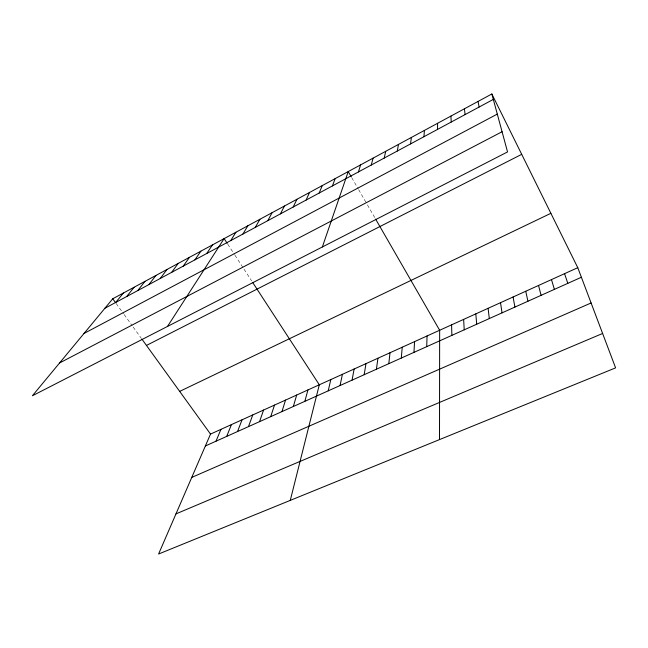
<?xml version="1.0" encoding="UTF-8"?>
<svg xmlns="http://www.w3.org/2000/svg" width="648" height="648" viewBox="0 0 648 648"><rect width="100%" height="100%" fill="white"/><g stroke="black" fill="none" stroke-linecap="round" stroke-linejoin="round"><path stroke-width="0.49" stroke-dasharray="3.24 2.43" d="M116.178 303.523L123.582 313.77M124.149 314.547L132.03 325.466M133.156 327.021L141.499 338.556M227.74 244.15L234.406 254.389M234.916 255.174L242.96 267.519M244.053 269.204L251.643 280.868M351.71 177.601L358.142 188.762M358.627 189.613L366.452 203.189M367.424 204.881L375.127 218.255"/><path stroke-width="0.97" d="M439.506 439.595L439.652 330.261L375.605 219.081M437.522 129.406L437.594 123.282M426.724 346.648L427.048 335.972M413.942 352.382L414.574 341.626M423.962 136.696L424.408 130.41M401.306 358.052L402.23 347.215M388.8 363.666L390.015 352.747M410.565 143.897L411.359 137.457M376.423 369.214L377.93 358.231M364.176 374.714L365.966 363.649M397.313 151.024L398.455 144.431M352.067 380.149L354.124 369.012M340.07 385.528L342.403 374.325M384.215 158.072L385.698 151.324M328.212 390.849L330.796 379.582M290.272 500.386L319.31 384.782L252.72 282.52M371.255 165.038L373.07 158.144M304.844 401.331L307.946 389.934M293.341 406.49L296.687 395.037M358.441 171.923L360.588 164.884M281.953 411.601L285.541 400.091M270.686 416.664L274.509 405.089M322.356 246.969L348.235 171.558L351.216 176.742M259.524 421.67L263.582 410.038M248.476 426.619L252.761 414.939M332.392 185.936L335.186 178.605M237.541 431.528L242.044 419.799M226.711 436.388L231.433 424.602M319.164 193.039L322.291 185.579M215.995 441.199L220.928 429.365M577.773 267.681L210.519 434.079L158.59 554.024L615.6 367.87L577.773 267.681L491.848 93.976L112.744 298.777L32.4 395.766L507.546 151.932L491.848 93.976M306.099 200.07L309.533 192.464M293.18 207.012L296.93 199.276M280.406 213.881L284.456 206.015M267.778 220.676L272.128 212.674M255.288 227.383L259.929 219.267M242.943 234.025L247.868 225.779M230.737 240.586L235.929 232.227M167.492 326.446L224.127 238.602L227.221 243.356M206.72 253.498L212.455 244.912M194.91 259.848L200.896 251.157M183.23 266.134L189.467 257.329M171.679 272.338L178.16 263.436M160.25 278.486L166.973 269.479M148.943 284.569L155.901 275.465M137.757 290.579L144.941 281.378M126.684 296.533L134.104 287.242M115.741 302.422L123.371 293.034M104.903 308.246L493.322 99.403M84.005 333.477L497.3 114.097M59.559 362.977L502.079 131.738M146.464 345.433L521.705 154.337M179.674 391.392L550.881 213.314M205.376 445.962L581.386 277.255M191.751 477.422L591.098 302.981M175.964 513.896L602.616 333.469M112.744 298.777L115.611 302.729M142.05 339.325L210.519 434.079M564.562 273.667L567.81 283.346M551.48 279.588L554.38 289.373M538.545 285.452L541.088 295.342M525.739 291.26L527.942 301.239M478.054 101.428L479.123 107.033M513.062 297.003L514.925 307.079M500.515 302.681L502.054 312.854M488.098 308.31L489.313 318.573M464.414 108.799L465.094 114.583M475.802 313.883L476.701 324.227M463.636 319.399L464.219 329.824M450.927 116.081L451.227 122.035M451.583 324.859L451.867 335.372"/></g></svg>
